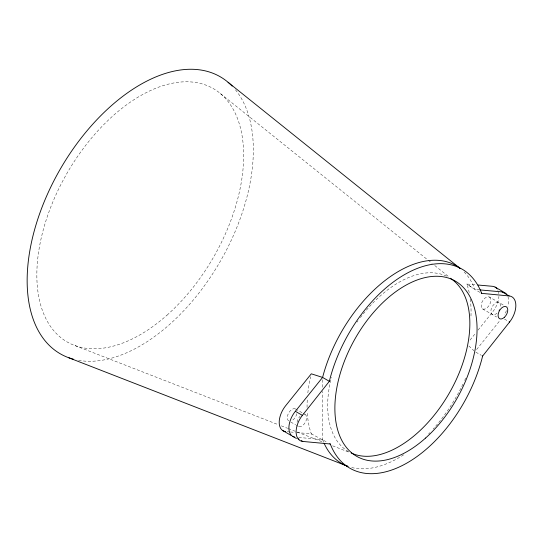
<?xml version="1.0" encoding="UTF-8"?>
<svg xmlns="http://www.w3.org/2000/svg" width="543" height="543" viewBox="0 0 543 543"><rect width="100%" height="100%" fill="white"/><g stroke="black" fill="none" stroke-linecap="round" stroke-linejoin="round"><path stroke-width="0.41" stroke-dasharray="2.71 2.04" d="M470.041 340.067L475.648 333.09M478.05 330.096L492.474 312.157A18.279 10.555 -60 0 0 498.908 296.458M476.632 349.522L500.042 320.404M474.847 284.729L466.837 284.016A115.964 66.952 -60 0 1 469.356 293.342M479.469 289.874L474.928 289.473L466.837 284.016L467.849 284.695M287.267 431.699L288.869 431.848M290.471 431.99L295.277 432.418M296.878 432.561L311.302 433.85L327.877 442.64M298.765 437.461L322.596 439.586A114.247 65.961 -60 0 0 324.185 443.448M75.077 345.606L278.111 424.619M281.274 425.848L287.593 428.305M288.381 428.61L323.933 442.45M332.621 445.83L349.217 452.285M321.89 439.233L322.596 439.586L322.596 391.408M312.008 434.21L311.302 433.85A115.964 66.952 -60 0 1 307.209 411.669M489.44 297.028A6.855 3.957 -60 0 1 487.268 307.643A6.855 3.957 -60 0 1 481.329 304.216A6.855 3.957 -60 0 1 489.44 297.028L504.142 305.519M479.992 292.392L474.928 289.473A114.247 65.961 -60 0 0 464.089 271.934M504.488 319.094L508.194 321.232M482.584 308.899L496.641 317.017M475.892 352.19L481.179 355.244M295.555 408.967L302.478 412.965M303.17 413.366L305.247 414.56M290.776 422.04L295.623 424.836M296.315 425.237L298.392 426.438M469.369 285.72L472.912 288.109M220.526 93.667L427.504 259.703M428.162 260.233L432.133 263.416M434.78 265.541L448.667 276.679M468.86 345.945L473.924 350.69M322.596 379.754L322.596 387.526M497.042 313.168A6.855 3.957 -60 0 1 490.892 312.035A6.855 3.957 -60 0 1 495.847 302.885A6.855 3.957 -60 0 1 500.47 306.829M348.491 451.6A100.536 58.047 -60 0 1 331.359 377.358M357.077 322.094A100.536 58.047 -60 0 1 358 320.811M360.369 317.607A100.536 58.047 -60 0 1 448.375 277.093M507.963 296.743A18.279 10.555 -60 0 1 507.963 306.225M506.443 310.671A18.279 10.555 -60 0 1 504.182 314.933M465.663 378.186A114.247 65.961 -60 0 1 464.665 380.426M462.935 384.139A114.247 65.961 -60 0 1 433.246 428.977M429.825 432.703A114.247 65.961 -60 0 1 428.671 433.918M403.659 454.81A114.247 65.961 -60 0 1 351.009 467.34M304.874 414.39A6.855 3.957 -60 0 1 305.247 422.474A6.855 3.957 -60 0 1 298.059 426.201M297.055 422.23A6.855 3.957 -60 0 1 300.035 416.325M288.7 420.839A6.855 3.957 -60 0 1 288.883 412.619A6.855 3.957 -60 0 1 295.887 409.198M296.783 413.752A6.855 3.957 -60 0 1 291.245 420.913M235.431 89.792A159.947 92.344 -60 0 1 219.881 262.038A159.947 92.344 -60 0 1 78.362 360.321M470.299 299.105A115.964 66.952 -60 0 1 470.93 317.146M307.08 407.474A115.964 66.952 -60 0 1 307.318 398.813M307.84 392.901A115.964 66.952 -60 0 1 310.603 376.754M497.612 289.684A18.279 10.555 -60 0 1 497.965 290.39M498.508 291.951A18.279 10.555 -60 0 1 498.834 293.668M167.013 315.164A146.237 84.43 -60 0 0 213.365 88.631A146.237 84.43 -60 0 0 40.365 242.042A146.237 84.43 -60 0 0 167.013 315.164"/><path stroke-width="0.81" d="M482.625 356.045A114.247 67.101 -60.9 0 1 407.393 462.765A114.247 67.101 -60.9 0 1 330.28 443.998L302.77 441.439A18.286 10.738 -60.9 0 1 302.383 415.361L329.343 381.315A114.247 67.101 -60.9 0 1 404.569 274.595A114.247 67.101 -60.9 0 1 481.682 293.363L509.191 295.955A18.286 10.738 -60.9 0 1 509.585 322.033L482.618 356.079L482.136 355.801M294.666 437.061A18.279 10.555 -60 0 1 295.358 411.302L322.596 377.419A114.247 65.961 -60 0 1 459.609 268.032M478.05 285.021L492.474 286.304A18.279 10.555 -60 0 1 496.75 288.455M480.039 289.928L502.166 291.903A18.279 10.555 -60 0 1 506.443 294.048M68.961 357.823L348.09 466.437A114.247 65.961 -60 0 1 324.185 443.448M495.107 287.111L502.981 291.652M502.166 291.903L509.191 295.955M481.261 293.125L481.682 293.369M509.117 321.768L509.585 322.033M329.343 381.315L322.596 377.419L311.302 373.815L285.666 405.709A18.279 10.555 -60 0 0 285.666 431.556M295.358 411.302L302.383 415.361M329.805 443.753L330.28 444.025M298.141 438.758L299.064 439.294M301.379 440.631L301.847 440.902M302.308 441.167L302.77 441.439M283.025 430.755L290.899 435.303M292.725 436.355L296.43 438.493M228.053 82.271L460.315 268.595M499.465 309.917A6.855 3.957 -60 0 1 499.132 310.542M450.317 278.24A100.536 58.047 -60 0 1 449.679 392.426A100.536 58.047 -60 0 1 351.158 452.984M73.576 359.262A159.947 92.344 -60 0 1 60.619 168.513A159.947 92.344 -60 0 1 232.173 86.12M425.583 438.045A100.543 59.051 -60.9 0 0 455.373 281.125A100.543 59.051 -60.9 0 0 336.986 386.921A100.543 59.051 -60.9 0 0 425.583 438.045M504.264 317.458A6.855 4.025 -60.9 0 0 506.293 306.754A6.855 4.025 -60.9 0 0 498.223 313.969A6.855 4.025 -60.9 0 0 504.264 317.458"/></g></svg>
